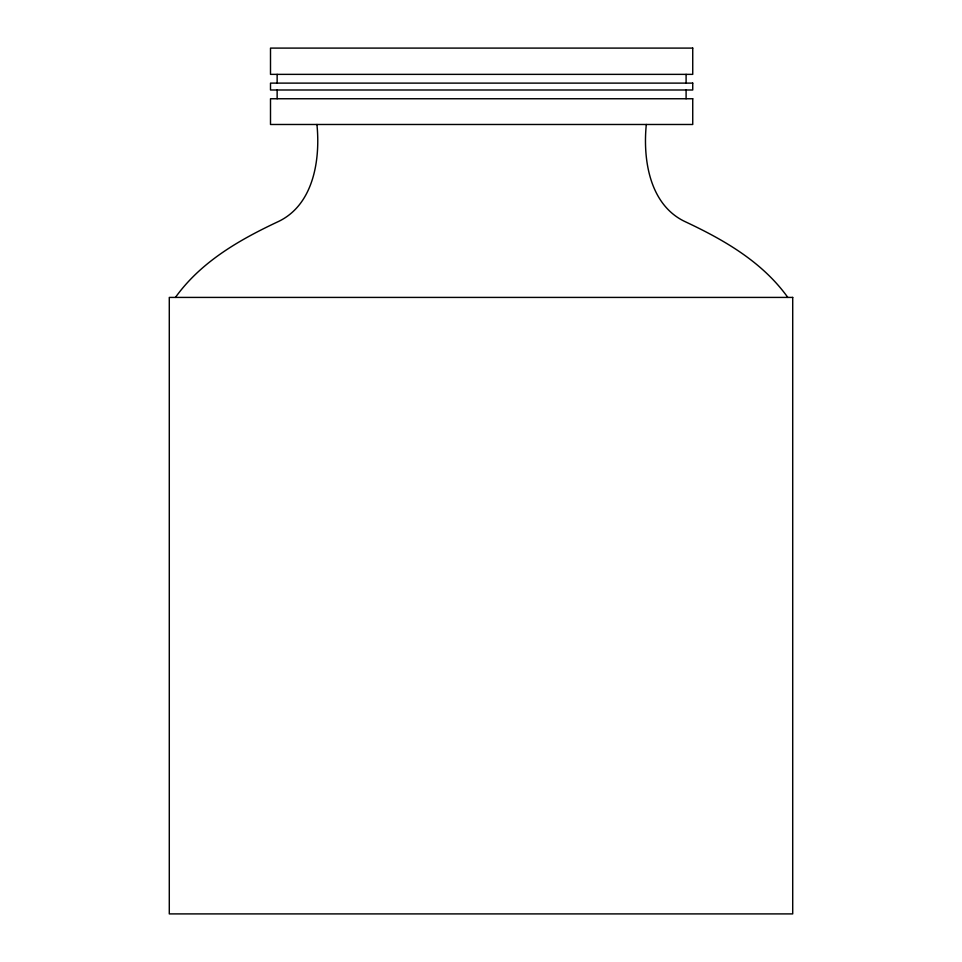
<?xml version="1.0" encoding="UTF-8"?>
<svg xmlns="http://www.w3.org/2000/svg" width="962" height="962" viewBox="0 0 962 962"><rect width="100%" height="100%" fill="white"/><g stroke="black" fill="none" stroke-linecap="round" stroke-linejoin="round"><path stroke-width="1.44" d="M175.433 297.414C201.154 261.556 239.754 239.61 278.812 221.332C313.756 204.341 320.454 159.367 316.931 124.483M787.806 297.414C762.084 261.556 723.496 239.61 684.439 221.332C649.494 204.341 642.784 159.367 646.308 124.483M686.098 74.363L686.098 83.117M686.098 89.995L686.098 98.749M277.14 74.363L277.14 83.117M277.14 89.995L277.14 98.749M692.736 48.1L270.502 48.1L270.502 74.363L692.736 74.363L692.736 48.1M692.736 83.117L270.502 83.117L270.502 89.995L692.736 89.995L692.736 83.117M692.736 98.749L270.502 98.749L270.502 124.483L692.736 124.483L692.736 98.749M792.712 297.414L169.288 297.414L169.288 913.9L792.712 913.9L792.712 297.414"/></g></svg>
